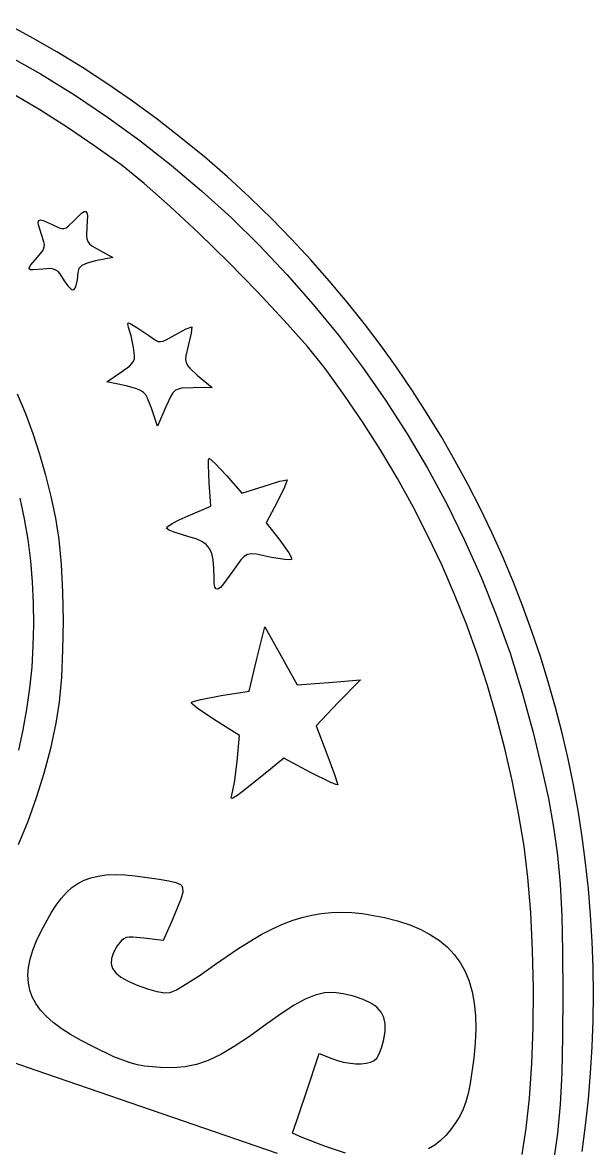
# Model space of a CAD drawing. Extents: x -1 to 208, y 98 to 298.
# Drawn here: x 160.3 to 208.2, y 176.8 to 271.3 of the extents above; entities that cross this region are included whole.
import ezdxf

# ---------------------------------------------------------------- set-up
doc = ezdxf.new("R2010")
doc.units = 0

msp = doc.modelspace()

# ---------------------------------------------------------------- linework, layer by layer
at = {"layer": 'Layer 1'}
for p, q in [((160.997163, 270.095589), (158.775623, 271.294542)), ((163.186516, 268.835325), (160.997163, 270.095589)), ((158.900337, 268.640848), (161.817865, 266.985038)), ((165.342065, 267.514312), (163.186516, 268.835325)), ((167.463831, 266.133112), (165.342065, 267.514312)), ((161.817865, 266.985038), (164.66781, 265.224063)), ((169.549398, 264.692214), (167.463831, 266.133112)), ((161.763959, 263.955269), (159.400015, 265.354812)), ((164.66781, 265.224063), (167.446945, 263.360499)), ((171.59794, 263.192095), (169.549398, 264.692214)), ((164.096536, 262.476874), (161.763959, 263.955269)), ((167.446945, 263.360499), (170.15365, 261.39668)), ((173.607059, 261.633317), (171.59794, 263.192095)), ((166.397728, 260.920107), (164.096536, 262.476874)), ((168.665119, 259.285135), (166.397728, 260.920107)), ((170.15365, 261.39668), (172.783938, 259.335102)), ((175.575948, 260.016287), (173.607059, 261.633317)), ((177.502983, 258.341569), (175.575948, 260.016287)), ((170.515727, 257.798451), (168.665119, 259.285135)), ((172.783938, 259.335102), (175.335365, 257.178338)), ((179.387388, 256.609717), (177.502983, 258.341569)), ((172.707495, 255.865773), (170.515727, 257.798451)), ((175.335365, 257.178338), (177.804721, 254.928803)), ((181.226732, 254.821223), (179.387388, 256.609717)), ((164.616306, 254.648152), (165.276092, 255.292647)), ((165.276092, 255.292647), (165.490123, 255.431606)), ((165.490123, 255.431606), (165.637361, 255.444067)), ((165.637361, 255.444075), (165.726679, 255.326762)), ((165.765298, 255.076369), (165.724263, 254.163695)), ((165.726679, 255.326762), (165.765298, 255.076369)), ((175.110877, 253.61841), (172.707495, 255.865773)), ((161.659366, 254.312388), (161.636824, 254.550634)), ((161.636829, 254.550634), (161.692347, 254.687096)), ((161.917642, 253.506246), (161.659366, 254.312388)), ((161.692347, 254.687096), (161.833155, 254.72781)), ((161.833155, 254.72781), (162.063281, 254.67897)), ((162.063281, 254.67897), (162.817189, 254.336769)), ((162.817189, 254.336769), (163.399743, 254.069072)), ((163.968599, 254.072128), (164.150444, 254.195638)), ((164.150444, 254.195638), (164.616306, 254.648152)), ((165.724263, 254.163695), (165.676787, 253.407842)), ((165.724263, 254.163695), (165.724263, 254.163695)), ((177.804721, 254.928803), (180.189595, 252.588987)), ((182.885842, 253.121317), (181.226732, 254.821223)), ((162.121204, 252.902303), (161.917642, 253.506246)), ((163.399743, 254.069072), (163.611359, 254.012507)), ((163.611359, 254.012507), (163.794795, 254.012359)), ((163.794795, 254.012348), (163.968599, 254.072128)), ((165.676787, 253.407842), (165.708976, 253.138134)), ((177.593108, 251.187755), (175.110877, 253.61841)), ((161.970743, 252.070737), (162.085808, 252.269074)), ((162.085808, 252.269074), (162.146961, 252.463789)), ((162.157417, 252.669851), (162.121204, 252.902303)), ((162.146961, 252.463789), (162.157412, 252.669851)), ((165.708976, 253.138134), (165.788626, 252.917993)), ((165.788626, 252.917993), (165.925423, 252.7302)), ((165.925423, 252.7302), (166.128178, 252.557851)), ((166.128178, 252.557851), (166.76222, 252.191268)), ((180.189595, 252.588987), (182.487565, 250.161393)), ((184.49185, 251.389793), (182.885842, 253.121317)), ((161.01888, 250.9693), (161.57166, 251.603016)), ((161.57166, 251.603016), (161.970743, 252.070737)), ((166.45083, 251.291548), (165.750814, 251.106168)), ((167.903964, 251.568419), (166.45083, 251.291548)), ((166.76222, 252.191268), (167.903964, 251.568419)), ((186.045563, 249.62761), (184.49185, 251.389793)), ((160.887739, 250.634102), (160.89909, 250.76847)), ((160.99072, 250.558146), (160.887739, 250.634102)), ((160.899, 250.76847), (161.01888, 250.9693)), ((161.211194, 250.532478), (160.99072, 250.558143)), ((162.021443, 250.599502), (161.211194, 250.532478)), ((162.668343, 250.642791), (162.021443, 250.599502)), ((162.912146, 250.609239), (162.668343, 250.642791)), ((163.119735, 250.530303), (162.912146, 250.609239)), ((163.305591, 250.399475), (163.119735, 250.530303)), ((163.481007, 250.210232), (163.305591, 250.399475)), ((165.039536, 250.6444), (164.962301, 250.322714)), ((165.291379, 250.897934), (165.039536, 250.6444)), ((165.750814, 251.106168), (165.291379, 250.897934)), ((180.023847, 248.705202), (177.593108, 251.187755)), ((163.855146, 249.630586), (163.481007, 250.210232)), ((164.205155, 249.121269), (163.855146, 249.630586)), ((164.897923, 249.70413), (164.754712, 249.111533)), ((164.962301, 250.322714), (164.897923, 249.70413)), ((182.487565, 250.161393), (184.695428, 247.648426)), ((187.546162, 247.835737), (186.045563, 249.62761)), ((164.448156, 248.877951), (164.205155, 249.121269)), ((164.540678, 248.849953), (164.448156, 248.877951)), ((164.619526, 248.881173), (164.540678, 248.849953)), ((164.754712, 249.111533), (164.619526, 248.881173)), ((182.271118, 246.302145), (180.023847, 248.705202)), ((184.695428, 247.648426), (186.809944, 245.052581)), ((188.995264, 246.015303), (187.546162, 247.835737)), ((169.147899, 246.040327), (169.21065, 246.085222)), ((169.21869, 245.720251), (169.147899, 246.040327)), ((169.21065, 246.085222), (169.35307, 246.049014)), ((169.426293, 245.002212), (169.21869, 245.720251)), ((169.35307, 246.049014), (169.914695, 245.720251)), ((169.914695, 245.720251), (170.914824, 245.028202)), ((174.054424, 245.594812), (174.513049, 245.754848)), ((174.513049, 245.754848), (174.448674, 245.244483)), ((184.203804, 244.10998), (182.271118, 246.302145)), ((190.390463, 244.167268), (188.995264, 246.015303)), ((169.633882, 244.024692), (169.426293, 245.002212)), ((170.914824, 245.028202), (170.913501, 245.028202)), ((170.914017, 245.028202), (171.474837, 244.639977)), ((172.374385, 244.66806), (173.129113, 245.097401)), ((173.129113, 245.097401), (174.054424, 245.594812)), ((174.448674, 245.244483), (174.201662, 244.163084)), ((186.809944, 245.052581), (188.828712, 242.37644)), ((169.720768, 243.36016), (169.633882, 244.024692)), ((171.474837, 244.639977), (171.688046, 244.545193)), ((171.688046, 244.545193), (171.891624, 244.517755)), ((171.891624, 244.517755), (172.112086, 244.558472)), ((172.112086, 244.558472), (172.374385, 244.66806)), ((174.201662, 244.163084), (174.005336, 243.31639)), ((185.690726, 242.260016), (184.203804, 244.10998)), ((191.733368, 242.292681), (190.390463, 244.167268)), ((169.489047, 242.680745), (169.625021, 242.887048)), ((169.625021, 242.887048), (169.699856, 243.107996)), ((169.699856, 243.107996), (169.720784, 243.36016)), ((174.005336, 243.31639), (173.985227, 243.015866)), ((173.985227, 243.015866), (174.028677, 242.761609)), ((167.384985, 241.152545), (168.63053, 241.983066)), ((168.63053, 241.983066), (169.283873, 242.472349)), ((169.283873, 242.472349), (169.489047, 242.680745)), ((174.028677, 242.761609), (174.143726, 242.526824)), ((174.143726, 242.526824), (174.337639, 242.284714)), ((174.337639, 242.284714), (174.997424, 241.671599)), ((187.329728, 239.995029), (185.690726, 242.260016)), ((188.828712, 242.37644), (190.749333, 239.622332)), ((193.023961, 240.392507), (191.733368, 242.292681)), ((169.011101, 240.806481), (167.384985, 241.152545)), ((174.997424, 241.671599), (176.209169, 240.668089)), ((159.877945, 240.135433), (160.55945, 238.489036)), ((169.905834, 240.563166), (169.011101, 240.806481)), ((170.214001, 240.428151), (169.905834, 240.563166)), ((170.456195, 240.261514), (170.214001, 240.428151)), ((170.648494, 240.046202), (170.456195, 240.261514)), ((170.811827, 239.765151), (170.648494, 240.046202)), ((172.924747, 240.229653), (172.743709, 239.947396)), ((173.125087, 240.421553), (172.924747, 240.229653)), ((173.368085, 240.540396), (173.125087, 240.421553)), ((173.681071, 240.603718), (173.368085, 240.540396)), ((174.616837, 240.633489), (173.681071, 240.603718)), ((176.209169, 240.668089), (174.616837, 240.633489)), ((188.888256, 237.702367), (187.329728, 239.995029)), ((194.261464, 238.467875), (193.023961, 240.392507)), ((171.12241, 238.93793), (170.811827, 239.765151)), ((172.333351, 239.041726), (171.64139, 237.415361)), ((172.743709, 239.947396), (172.333351, 239.041726)), ((190.749333, 239.622332), (192.567749, 236.792831)), ((160.55945, 238.489036), (161.182228, 236.80659)), ((171.64139, 237.415361), (171.12241, 238.93793)), ((195.44666, 236.519665), (194.261464, 238.467875)), ((190.364719, 235.381138), (188.888256, 237.702367)), ((161.182228, 236.80659), (161.74706, 235.087295)), ((192.567749, 236.792831), (194.282379, 233.890433)), ((196.578753, 234.549009), (195.44666, 236.519665)), ((191.76153, 233.030461), (190.364719, 235.381138)), ((161.74706, 235.087295), (162.253167, 233.330099)), ((175.914678, 234.158206), (175.92751, 234.592377)), ((175.927552, 234.592377), (175.966184, 234.750804)), ((175.966184, 234.750804), (176.446529, 234.322589)), ((176.446529, 234.322589), (177.42011, 233.297433)), ((197.658535, 232.556868), (196.578753, 234.549009)), ((175.966184, 232.709181), (175.914678, 234.158206)), ((194.282379, 233.890433), (195.889998, 230.917467)), ((162.253167, 233.330099), (162.702143, 231.534287)), ((176.104577, 230.702154), (175.966184, 232.709181)), ((177.42011, 233.297433), (178.700258, 231.809463)), ((177.42011, 233.297433), (177.42011, 233.297433)), ((178.700258, 231.809463), (180.568571, 232.397795)), ((180.568571, 232.397795), (181.888128, 232.800022)), ((181.888128, 232.800022), (182.506882, 232.916852)), ((182.506882, 232.916852), (182.29928, 232.31991)), ((193.077076, 230.649291), (191.76153, 233.030461)), ((198.685215, 230.544288), (197.658535, 232.556868)), ((162.702143, 231.534287), (163.093988, 229.698721)), ((182.29928, 232.31991), (181.676512, 231.048218)), ((160.492669, 229.666458), (160.135426, 231.399833)), ((174.201662, 229.90631), (176.104577, 230.702154)), ((181.676512, 231.048218), (180.741553, 229.317978)), ((194.313764, 228.23682), (193.077076, 230.649291)), ((195.889998, 230.917467), (197.388178, 227.876596)), ((199.659613, 228.51232), (198.685215, 230.544288)), ((160.783131, 227.912161), (160.492669, 229.666458)), ((163.093988, 229.698721), (163.366747, 227.9194)), ((172.874048, 229.253129), (173.458197, 229.568377)), ((173.458197, 229.568377), (174.201662, 229.90631)), ((172.402547, 228.833521), (172.41538, 228.900947)), ((172.606911, 228.701084), (172.402547, 228.833521)), ((172.415419, 228.900947), (172.503126, 228.996295)), ((172.503126, 228.996295), (172.874048, 229.253129)), ((173.025312, 228.526483), (172.606911, 228.701084)), ((180.741553, 229.317978), (181.884104, 227.864687)), ((161.00601, 226.141609), (160.783131, 227.912161)), ((163.366747, 227.9194), (163.562268, 225.819363)), ((174.270858, 228.141475), (173.025312, 228.526483)), ((174.878348, 227.965826), (174.270858, 228.141475)), ((175.359498, 227.761375), (174.878348, 227.965826)), ((175.729631, 227.50583), (175.359498, 227.761375)), ((181.884104, 227.864687), (182.645275, 226.791898)), ((195.469989, 225.792166), (194.313764, 228.23682)), ((197.388178, 227.876596), (198.772924, 224.770225)), ((200.581685, 226.461926), (199.659613, 228.51232)), ((176.000776, 227.176906), (175.729631, 227.50583)), ((176.188257, 226.752229), (176.000776, 227.176906)), ((176.304916, 226.209599), (176.188257, 226.752229)), ((182.645275, 226.791898), (182.847226, 226.424271)), ((161.162106, 224.359552), (161.00601, 226.141609)), ((163.562268, 225.819363), (163.679749, 223.505939)), ((176.364463, 225.526644), (176.304916, 226.209599)), ((178.627037, 226.206942), (177.939087, 225.234729)), ((178.904624, 226.489041), (178.627037, 226.206942)), ((179.188659, 226.653505), (178.904624, 226.489041)), ((179.520962, 226.714172), (179.188659, 226.653505)), ((179.938556, 226.684882), (179.520962, 226.714172)), ((181.191336, 226.411317), (179.938556, 226.684882)), ((182.312168, 226.23398), (181.191336, 226.411317)), ((182.695152, 226.211773), (182.312168, 226.233972)), ((182.887453, 226.238245), (182.695152, 226.211773)), ((182.847226, 226.424271), (182.887453, 226.238245)), ((196.547371, 223.31428), (195.469989, 225.792166)), ((201.450673, 224.394152), (200.581685, 226.461926)), ((176.381362, 224.681076), (176.364456, 225.526644)), ((177.939087, 225.234729), (177.184359, 224.194445)), ((161.251424, 222.570659), (161.162106, 224.359552)), ((176.399068, 224.233711), (176.381341, 224.681076)), ((176.454586, 223.930613), (176.399068, 224.233711)), ((176.555151, 223.773554), (176.454586, 223.930613)), ((176.914018, 223.903821), (176.706429, 223.764061)), ((177.184359, 224.194445), (176.914018, 223.903821)), ((198.772924, 224.770225), (200.042602, 221.600777)), ((202.266557, 222.309965), (201.450673, 224.394152)), ((163.679749, 223.505939), (163.721587, 221.086711)), ((176.706429, 223.764061), (176.555151, 223.773533)), ((197.546693, 220.802361), (196.547371, 223.31428)), ((161.273144, 220.779427), (161.251422, 222.570659)), ((203.030133, 220.210486), (202.266557, 222.309965)), ((163.721587, 221.086711), (163.686982, 218.669089)), ((200.042602, 221.600777), (201.194012, 218.37074)), ((161.22808, 218.990695), (161.273144, 220.779427)), ((179.980395, 217.898756), (180.637767, 220.597828)), ((180.637767, 220.597828), (181.987098, 218.175541)), ((198.467169, 218.255519), (197.546693, 220.802361)), ((203.741412, 218.09669), (203.030133, 220.210486)), ((161.117045, 217.209041), (161.22808, 218.990695)), ((163.686982, 218.669089), (163.575945, 216.360576)), ((199.309607, 215.672713), (198.467169, 218.255519)), ((201.194012, 218.37074), (202.223912, 215.08269)), ((179.323025, 215.199681), (179.980395, 217.898756)), ((181.987098, 218.175541), (183.337236, 215.718737)), ((204.399586, 215.969615), (203.741412, 218.09669)), ((160.938425, 215.439134), (161.117045, 217.209041)), ((163.575945, 216.360576), (163.390075, 214.268584)), ((160.693025, 213.685642), (160.938425, 215.439134)), ((183.337236, 215.718737), (186.001307, 215.926326)), ((186.001307, 215.926326), (188.666187, 216.133918)), ((188.666187, 216.133918), (186.797072, 214.230767)), ((200.074791, 213.053151), (199.309607, 215.672713)), ((205.005452, 213.830231), (204.399586, 215.969615)), ((174.731095, 214.366424), (175.28307, 214.503208)), ((175.28307, 214.503208), (176.969536, 214.81902)), ((176.969536, 214.81902), (179.323025, 215.199681)), ((202.223912, 215.08269), (203.130712, 211.739049)), ((160.380827, 211.953247), (160.693025, 213.685642)), ((163.390075, 214.268584), (163.12858, 212.500649)), ((174.478444, 214.265367), (174.731095, 214.366424)), ((174.483278, 214.201399), (174.478489, 214.265367)), ((174.571792, 214.091247), (174.483278, 214.201399)), ((174.966846, 213.754917), (174.571792, 214.091247)), ((176.415954, 212.777379), (174.966846, 213.754917)), ((186.797072, 214.230767), (184.928761, 212.292919)), ((205.558229, 211.679595), (205.005452, 213.830231)), ((178.527263, 211.462433), (176.415954, 212.777379)), ((200.76353, 210.395862), (200.074791, 213.053151)), ((160.002656, 210.246605), (160.380827, 211.953247)), ((163.12858, 212.500649), (162.660302, 210.376335)), ((184.928761, 212.292919), (185.828312, 209.939855)), ((203.130712, 211.739049), (203.843601, 208.792245)), ((206.058696, 209.518729), (205.558229, 211.679595)), ((178.319674, 209.282383), (178.527263, 211.462433)), ((162.660302, 210.376335), (162.107525, 208.293271)), ((185.828312, 209.939855), (186.490515, 208.201016)), ((201.375047, 207.699959), (200.76353, 210.395862)), ((178.081507, 207.54354), (178.319674, 209.282383)), ((182.229276, 209.559216), (181.122139, 208.659517)), ((184.513585, 208.348074), (182.229276, 209.559216)), ((203.843601, 208.792245), (204.410042, 206.188913)), ((206.506063, 207.348657), (206.058696, 209.518729)), ((162.107525, 208.293271), (161.471081, 206.253177)), ((181.122139, 208.659517), (178.838653, 206.825513)), ((186.10511, 207.560842), (184.513585, 208.348074)), ((186.490515, 208.201016), (186.762467, 207.344569)), ((177.869086, 206.479475), (178.081507, 207.54354)), ((186.586263, 207.365114), (186.10511, 207.560842)), ((186.762467, 207.344569), (186.586263, 207.3651)), ((201.910106, 204.964507), (201.375047, 207.699959)), ((206.901117, 205.170387), (206.506063, 207.348657)), ((161.471081, 206.253177), (160.753357, 204.257777)), ((177.821623, 206.241565), (177.869086, 206.479475)), ((177.862657, 206.199668), (177.821623, 206.241565)), ((177.951959, 206.211288), (177.862657, 206.199673)), ((178.283458, 206.401611), (177.951959, 206.211288)), ((178.838653, 206.825513), (178.283458, 206.401611)), ((204.410042, 206.188913), (204.846146, 203.785904)), ((207.24389, 202.984945), (206.901117, 205.170387)), ((160.753357, 204.257777), (159.956806, 202.308779)), ((202.369538, 202.188611), (201.910106, 204.964507)), ((204.846146, 203.785904), (205.167993, 201.440071)), ((202.692192, 199.557833), (202.369538, 202.188611)), ((207.53355, 200.793356), (207.24389, 202.984945)), ((205.167993, 201.440071), (205.390065, 199.008265)), ((207.770103, 198.596635), (207.53355, 200.793356)), ((165.481265, 199.329405), (166.051746, 199.538934)), ((166.051746, 199.538934), (166.671291, 199.686055)), ((166.671291, 199.686055), (167.345562, 199.773669)), ((167.345562, 199.773669), (168.081777, 199.804673)), ((168.081777, 199.804673), (168.887194, 199.781945)), ((168.887194, 199.781935), (169.767441, 199.708359)), ((169.767441, 199.708359), (171.778978, 199.420244)), ((171.778978, 199.420271), (172.586001, 199.272864)), ((171.778978, 199.420244), (171.778978, 199.420271)), ((202.931967, 196.616829), (202.692192, 199.557833)), ((163.996761, 198.297553), (164.460223, 198.711606)), ((164.460223, 198.711606), (164.953441, 199.054596)), ((164.953441, 199.054596), (165.481265, 199.329405)), ((172.586001, 199.272864), (173.17337, 199.136408)), ((173.17337, 199.136408), (173.553957, 198.963458)), ((173.553957, 198.963458), (173.671421, 198.848462)), ((173.671421, 198.848462), (173.743033, 198.706561)), ((173.743033, 198.706561), (173.753484, 198.31828)), ((205.390065, 199.008265), (205.529262, 196.347364)), ((207.954364, 196.395801), (207.770103, 198.596635)), ((163.130191, 197.244684), (163.555839, 197.809537)), ((163.555839, 197.809537), (163.996761, 198.297553)), ((173.599002, 197.751162), (172.852328, 195.890665)), ((173.75349, 198.31828), (173.599002, 197.751162)), ((161.882246, 195.060144), (162.713402, 196.600094)), ((162.713402, 196.600094), (163.130191, 197.244684)), ((184.577144, 196.410123), (185.401873, 196.548839)), ((185.401873, 196.548839), (186.23142, 196.628494)), ((186.23142, 196.628494), (187.07305, 196.650878)), ((187.07305, 196.650862), (187.932384, 196.617713)), ((187.932384, 196.617713), (188.814229, 196.530654)), ((188.814229, 196.530654), (190.672887, 196.20205)), ((203.087259, 193.473929), (202.931967, 196.616829)), ((172.852328, 195.890665), (172.124957, 194.264302)), ((181.214664, 195.230964), (182.0764, 195.622888)), ((182.0764, 195.622888), (182.920447, 195.948921)), ((182.920447, 195.948921), (183.752412, 196.210742)), ((183.752412, 196.210742), (184.577144, 196.410123)), ((190.672887, 196.20205), (191.775209, 195.918666)), ((191.775209, 195.918666), (192.786598, 195.585796)), ((192.786598, 195.585796), (193.708689, 195.201111)), ((205.529262, 196.347364), (205.601666, 193.314214)), ((208.086312, 194.191889), (207.954364, 196.395801)), ((161.500048, 194.23437), (161.882246, 195.060144)), ((178.456455, 193.642657), (180.327181, 194.77145)), ((180.327181, 194.77145), (181.214664, 195.230964)), ((193.708689, 195.201111), (194.541472, 194.762197)), ((194.541472, 194.762197), (195.288146, 194.266797)), ((161.196711, 193.454459), (161.500048, 194.23437)), ((168.249944, 193.814445), (167.940972, 193.263041)), ((168.620865, 194.282164), (168.249944, 193.814445)), ((168.803515, 194.426994), (168.620865, 194.282164)), ((169.011101, 194.519524), (168.803515, 194.426994)), ((169.264556, 194.564985), (169.011101, 194.519524)), ((169.583183, 194.568687), (169.264556, 194.564982)), ((170.498841, 194.471891), (169.583183, 194.568687)), ((172.124957, 194.264302), (170.498841, 194.471891)), ((195.288146, 194.266797), (195.948738, 193.712419)), ((195.948738, 193.712419), (196.524831, 193.096729)), ((208.165173, 191.98588), (208.086312, 194.191889)), ((160.974641, 192.716952), (161.196711, 193.454459)), ((167.77039, 192.770379), (167.743034, 192.327198)), ((167.940972, 193.263041), (167.77039, 192.770379)), ((176.415954, 192.222679), (178.456455, 193.642657)), ((196.524831, 193.096729), (197.018868, 192.417315)), ((203.156458, 190.237293), (203.087259, 193.473929)), ((205.601666, 193.314214), (205.621774, 189.765635)), ((160.780729, 191.354905), (160.835444, 192.018305)), ((160.835444, 192.018305), (160.974641, 192.716952)), ((167.743034, 192.327198), (167.864539, 191.924169)), ((167.864539, 191.924169), (168.14052, 191.552035)), ((175.209844, 191.378641), (176.415954, 192.222679)), ((197.018868, 192.417315), (197.430824, 191.671759)), ((208.191724, 189.778827), (208.165173, 191.98588)), ((160.8121, 190.7232), (160.780729, 191.354905)), ((168.14052, 191.552035), (168.575817, 191.201304)), ((168.575817, 191.201304), (169.175254, 190.86272)), ((169.175254, 190.86272), (169.945257, 190.527038)), ((174.110746, 190.661166), (175.209844, 191.378641)), ((197.430824, 191.671759), (197.762336, 190.85773)), ((197.762336, 190.85773), (198.015777, 189.972901)), ((160.930385, 190.119742), (160.8121, 190.7232)), ((161.138778, 189.540824), (160.930385, 190.119742)), ((169.945257, 190.527038), (170.786887, 190.225387)), ((170.786887, 190.225387), (171.589079, 190.007982)), ((171.589079, 190.007982), (172.261739, 189.894449)), ((172.261739, 189.894449), (172.713938, 189.904186)), ((172.713938, 189.904186), (173.23854, 190.144766)), ((173.23854, 190.144766), (174.110746, 190.661166)), ((186.416485, 189.90684), (185.644871, 189.87192)), ((187.214663, 189.809645), (186.416485, 189.90684)), ((198.015777, 189.972901), (198.191193, 189.014767)), ((203.13875, 187.015305), (203.156477, 190.237293)), ((161.437281, 188.983064), (161.138778, 189.540824)), ((161.828324, 188.442847), (161.437281, 188.983064)), ((184.022766, 189.355198), (183.09504, 188.848212)), ((184.859565, 189.692252), (184.022766, 189.355198)), ((185.644871, 189.87192), (184.859565, 189.692252)), ((188.078011, 189.592722), (187.214663, 189.809645)), ((188.880218, 189.320278), (188.078011, 189.592722)), ((189.52873, 189.015333), (188.880218, 189.320278)), ((190.030001, 188.668142), (189.52873, 189.015333)), ((198.191193, 189.014767), (198.290967, 187.980998)), ((205.621787, 189.765635), (205.601679, 186.217047)), ((208.165173, 187.571776), (208.191724, 189.778827)), ((162.313516, 187.916633), (161.828324, 188.442847)), ((182.036977, 188.15874), (180.810749, 187.27431)), ((183.09504, 188.848212), (182.036977, 188.15874)), ((190.392077, 188.269132), (190.030001, 188.668142)), ((190.623011, 187.808493), (190.392077, 188.269132)), ((162.89444, 187.400794), (162.313516, 187.916633)), ((163.572725, 186.891877), (162.89444, 187.400794)), ((180.810749, 187.27431), (179.356019, 186.225337)), ((190.730019, 187.276483), (190.623011, 187.808493)), ((190.721171, 186.663285), (190.729982, 187.276483)), ((198.290967, 187.980998), (198.315891, 186.869268)), ((208.086312, 185.36577), (208.165173, 187.571776)), ((164.34999, 186.386338), (163.572725, 186.891877)), ((165.227824, 185.880559), (164.34999, 186.386338)), ((179.356019, 186.225337), (178.07748, 185.377597)), ((190.603691, 185.959333), (190.721171, 186.663285)), ((198.315904, 186.869268), (198.267621, 185.677073)), ((203.031742, 183.916096), (203.13875, 187.015305)), ((205.601666, 186.217047), (205.529262, 183.18382)), ((155.342352, 185.509552), (161.432463, 183.398651)), ((166.207831, 185.37108), (165.227824, 185.880559)), ((167.985228, 184.525994), (166.207831, 185.37108)), ((178.07748, 185.377597), (176.936542, 184.714676)), ((190.24484, 184.817424), (190.445179, 185.352734)), ((190.445179, 185.352734), (190.603691, 185.959333)), ((198.267621, 185.677073), (198.147741, 184.402167)), ((207.954364, 183.161693), (208.086312, 185.36577)), ((169.344209, 184.008547), (167.985228, 184.525994)), ((175.892961, 184.220483), (174.905704, 183.878763)), ((176.936542, 184.714676), (175.892961, 184.220483)), ((184.098394, 181.495421), (185.205544, 184.782828)), ((185.205544, 184.782828), (186.243503, 184.367565)), ((186.243503, 184.367565), (186.717419, 184.194091)), ((189.807928, 184.194575), (190.024378, 184.411901)), ((190.024378, 184.411901), (190.24484, 184.817424)), ((198.147741, 184.402167), (197.85889, 182.274044)), ((161.432463, 183.398651), (181.675708, 176.443338)), ((169.950895, 183.845373), (169.344209, 184.008547)), ((170.553554, 183.731197), (169.950895, 183.845373)), ((171.882763, 183.60632), (170.553554, 183.731197)), ((172.940841, 183.587897), (171.882763, 183.606312)), ((173.935332, 183.673346), (172.940841, 183.587897)), ((174.905704, 183.878763), (173.935332, 183.673346)), ((186.717419, 184.194091), (187.219497, 184.06318)), ((187.219497, 184.06318), (188.233305, 183.930661)), ((188.233305, 183.930661), (188.710441, 183.929868)), ((188.710441, 183.929936), (189.144132, 183.973386)), ((189.144132, 183.973386), (189.515855, 184.061492)), ((189.515855, 184.061492), (189.807928, 184.194575)), ((202.833, 181.048135), (203.031742, 183.916096)), ((205.529262, 183.18382), (205.390065, 180.522883)), ((207.770103, 180.960675), (207.954364, 183.161693)), ((182.956649, 178.1043), (184.098394, 181.495421)), ((197.695542, 181.450844), (197.503243, 180.742785)), ((197.85889, 182.274044), (197.695542, 181.450844)), ((197.503243, 180.742785), (197.269907, 180.115912)), ((202.542538, 178.519561), (202.833, 181.048135)), ((205.390065, 180.522883), (205.167993, 178.091103)), ((207.53355, 178.76376), (207.770103, 180.960675)), ((196.984263, 179.536028), (196.635061, 178.969098)), ((197.269907, 180.115912), (196.984263, 179.536028)), ((196.635061, 178.969098), (196.209429, 178.381086)), ((207.24389, 176.571833), (207.53355, 178.76376)), ((183.769311, 177.758236), (182.956649, 178.1043)), ((185.724524, 176.996912), (183.769311, 177.758236)), ((195.806319, 177.906686), (195.361369, 177.482816)), ((196.209429, 178.381086), (195.806319, 177.906686)), ((202.204597, 176.313716), (202.542538, 178.519561)), ((205.167993, 178.091103), (204.846146, 175.745254)), ((187.4126, 176.430464), (185.724524, 176.996912)), ((194.878593, 177.109717), (194.357213, 176.787711)), ((195.361369, 177.482816), (194.878593, 177.109717))]:
    msp.add_line(p, q, dxfattribs=at)

doc.saveas('drawing.dxf')
